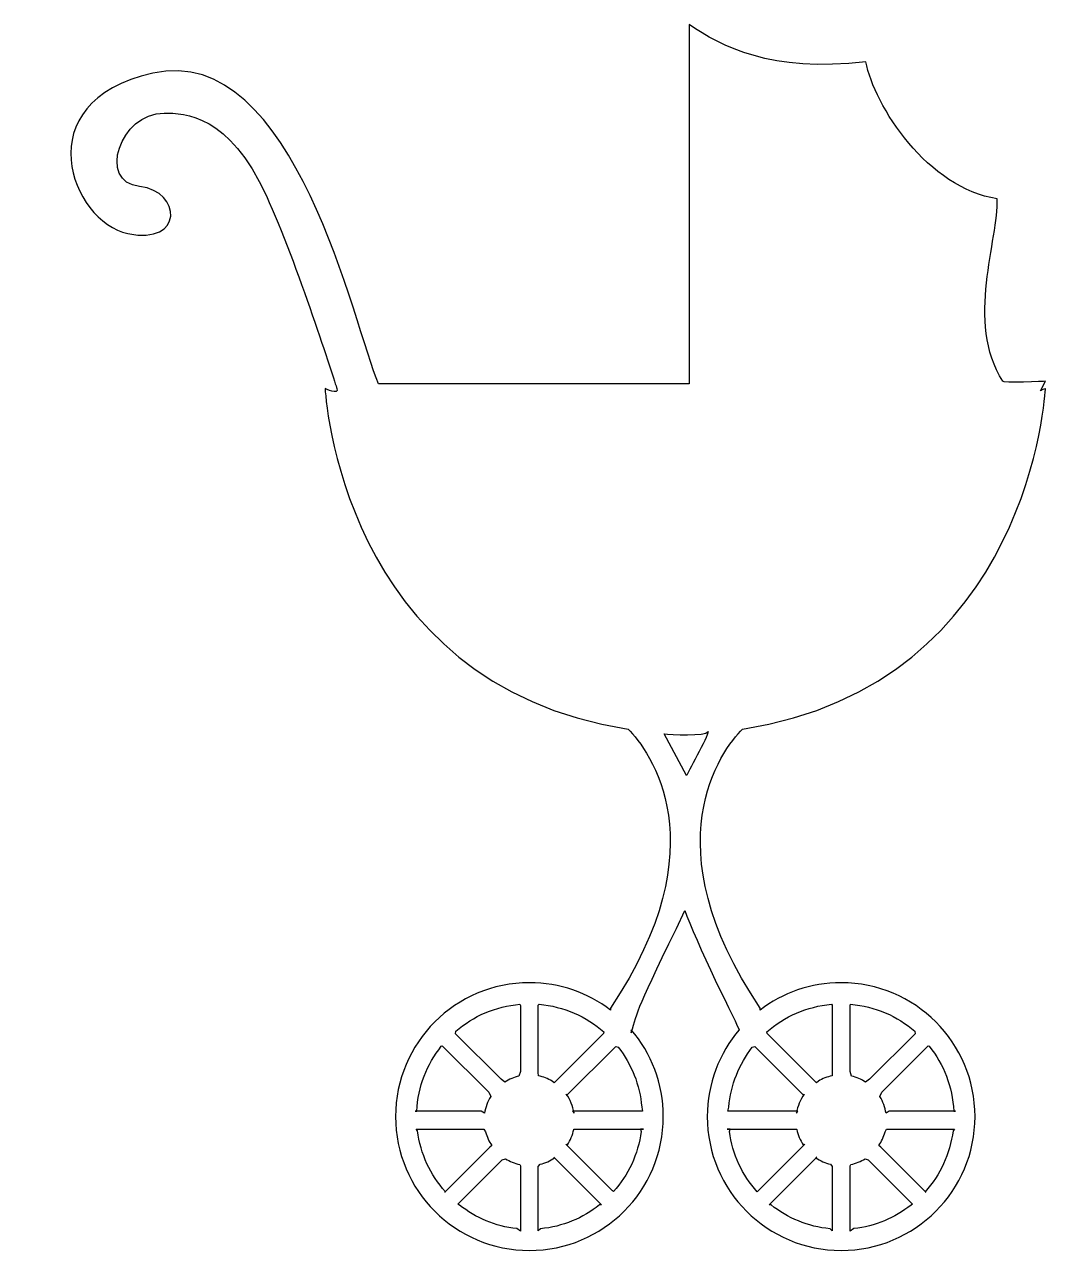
# Model space of a CAD drawing. Header units: centimetres. Extents: x -7.5 to 6.8, y -8.6 to 8.6.
import ezdxf

# ---------------------------------------------------------------- set-up
doc = ezdxf.new("R2010")
doc.units = ezdxf.units.CM
doc.header["$MEASUREMENT"] = 0
doc.layers.add('Camada 1', color=7, linetype='Continuous')

msp = doc.modelspace()

# ---------------------------------------------------------------- linework, layer by layer
at = {"layer": 'Camada 1'}
for points, knots in [([(1.02636, -5.50509), (1.30647, -5.83325), (1.4756, -6.25905), (1.4756, -6.72434), (1.4756, -6.72434), (1.4756, -7.76196), (0.63436, -8.6032), (-0.40329, -8.6032), (-0.40329, -8.6032), (-1.44096, -8.6032), (-2.28215, -7.76196), (-2.28215, -6.72434), (-2.28215, -6.72434), (-2.28215, -5.68672), (-1.44096, -4.84548), (-0.40329, -4.84548), (-0.40329, -4.84548), (0.02433, -4.84548), (0.41861, -4.98833), (0.73439, -5.22891), (0.73439, -5.22891), (0.73439, -5.22891), (0.73397, -5.20118), (0.73397, -5.20118), (0.73397, -5.20118), (2.27848, -2.9056), (1.27475, -1.57903), (0.98112, -1.28548), (0.98112, -1.28548), (-3.07317, -0.65916), (-3.27097, 3.49403), (-3.27097, 3.49403), (-3.27097, 3.49403), (-3.27097, 3.49403), (-3.07319, 3.39518), (-3.10616, 3.49403), (-3.10616, 3.49403), (-3.1391, 3.5929), (-3.66152, 5.25102), (-4.09507, 6.19699), (-4.09507, 6.19699), (-4.62141, 7.3453), (-5.23662, 7.36001), (-5.53028, 7.36001), (-5.53028, 7.36001), (-6.15353, 7.36001), (-6.46836, 6.39473), (-5.87503, 6.32882), (-5.87503, 6.32882), (-5.2817, 6.26291), (-5.24876, 5.50475), (-6.03984, 5.66956), (-6.03984, 5.66956), (-6.83092, 5.83437), (-7.48984, 7.51281), (-5.69043, 7.92066), (-5.69043, 7.92066), (-3.68823, 8.37445), (-2.86066, 4.34333), (-2.5208, 3.55996), (-2.5208, 3.55996), (-2.5208, 3.55996), (1.83807, 3.55996), (1.83807, 3.55996), (1.83807, 3.55996), (1.83807, 3.55996), (1.83807, 8.6032), (1.83807, 8.6032), (1.83807, 8.6032), (2.29172, 8.29438), (2.98581, 7.92063), (4.32063, 8.08078), (4.32063, 8.08078), (4.42742, 7.46676), (5.20159, 6.29214), (6.16266, 6.15866), (6.16266, 6.15866), (6.18936, 5.59803), (5.70882, 4.42342), (6.24275, 3.59583), (6.24275, 3.59583), (6.21603, 3.56913), (6.83997, 3.59583), (6.83997, 3.59583), (6.83997, 3.59583), (6.83997, 3.59583), (6.76811, 3.46401), (6.76811, 3.46401), (6.76811, 3.46401), (6.80576, 3.4769), (6.83997, 3.49399), (6.83997, 3.49399), (6.83997, 3.49399), (6.83997, 3.49399), (6.64211, -0.6592), (2.58785, -1.28552), (2.58785, -1.28552), (2.29419, -1.57908), (1.29049, -2.90564), (2.835, -5.20122), (2.835, -5.20122), (2.835, -5.20122), (2.83458, -5.22895), (2.83458, -5.22895), (2.83458, -5.22895), (3.15036, -4.98836), (3.54464, -4.84552), (3.97229, -4.84552), (3.97229, -4.84552), (5.00991, -4.84552), (5.85104, -5.68676), (5.85104, -6.72438), (5.85104, -6.72438), (5.85104, -7.762), (5.0099, -8.60324), (3.97229, -8.60324), (3.97229, -8.60324), (2.93459, -8.60324), (2.09332, -7.762), (2.09332, -6.72438), (2.09332, -6.72438), (2.09332, -6.25908), (2.26249, -5.83329), (2.54256, -5.50513), (2.54256, -5.50513), (2.54256, -5.50513), (1.89872, -4.20065), (1.78006, -3.83389), (1.78006, -3.83389), (1.09056, -5.24444), (1.11704, -5.23377), (1.02518, -5.5485), (1.02518, -5.5485), (1.02518, -5.5485), (1.02636, -5.50509), (1.02636, -5.50509)], [0, 0, 0, 0, 0.02857143, 0.02857143, 0.02857143, 0.02857143, 0.05714286, 0.05714286, 0.05714286, 0.05714286, 0.08571429, 0.08571429, 0.08571429, 0.08571429, 0.11428571, 0.11428571, 0.11428571, 0.11428571, 0.14285714, 0.14285714, 0.14285714, 0.14285714, 0.17142857, 0.17142857, 0.17142857, 0.17142857, 0.2, 0.2, 0.2, 0.2, 0.22857143, 0.22857143, 0.22857143, 0.22857143, 0.25714286, 0.25714286, 0.25714286, 0.25714286, 0.28571429, 0.28571429, 0.28571429, 0.28571429, 0.31428571, 0.31428571, 0.31428571, 0.31428571, 0.34285714, 0.34285714, 0.34285714, 0.34285714, 0.37142857, 0.37142857, 0.37142857, 0.37142857, 0.4, 0.4, 0.4, 0.4, 0.42857143, 0.42857143, 0.42857143, 0.42857143, 0.45714286, 0.45714286, 0.45714286, 0.45714286, 0.48571429, 0.48571429, 0.48571429, 0.48571429, 0.51428571, 0.51428571, 0.51428571, 0.51428571, 0.54285714, 0.54285714, 0.54285714, 0.54285714, 0.57142857, 0.57142857, 0.57142857, 0.57142857, 0.6, 0.6, 0.6, 0.6, 0.62857143, 0.62857143, 0.62857143, 0.62857143, 0.65714286, 0.65714286, 0.65714286, 0.65714286, 0.68571429, 0.68571429, 0.68571429, 0.68571429, 0.71428571, 0.71428571, 0.71428571, 0.71428571, 0.74285714, 0.74285714, 0.74285714, 0.74285714, 0.77142857, 0.77142857, 0.77142857, 0.77142857, 0.8, 0.8, 0.8, 0.8, 0.82857143, 0.82857143, 0.82857143, 0.82857143, 0.85714286, 0.85714286, 0.85714286, 0.85714286, 0.88571429, 0.88571429, 0.88571429, 0.88571429, 0.91428571, 0.91428571, 0.91428571, 0.91428571, 0.94285714, 0.94285714, 0.94285714, 0.94285714, 1, 1, 1, 1]), ([(1.80169, -1.93613), (1.80169, -1.93613), (2.10369, -1.38603), (2.10369, -1.3214), (2.10369, -1.3214), (2.08213, -1.38604), (1.56444, -1.36445), (1.48896, -1.35373), (1.48896, -1.35373), (1.48896, -1.35373), (1.80169, -1.93613), (1.80169, -1.93613)], [0, 0, 0, 0, 0.25, 0.25, 0.25, 0.25, 0.5, 0.5, 0.5, 0.5, 1, 1, 1, 1]), ([(-0.74632, -6.23944), (-0.68687, -6.20147), (-0.6207, -6.173), (-0.55, -6.15641), (-0.55, -6.15641), (-0.55, -6.15641), (-0.52904, -6.09238), (-0.52904, -6.09238), (-0.52904, -6.09238), (-0.52904, -6.09238), (-0.52905, -5.16492), (-0.52905, -5.16492), (-0.52905, -5.16492), (-0.52905, -5.16492), (-0.5363, -5.14772), (-0.5363, -5.14772), (-0.5363, -5.14772), (-0.87939, -5.1763), (-1.19136, -5.31428), (-1.43718, -5.52668), (-1.43718, -5.52668), (-1.43718, -5.52668), (-1.43975, -5.56295), (-1.43975, -5.56295), (-1.43975, -5.56295), (-1.43975, -5.56295), (-0.80197, -6.20073), (-0.80197, -6.20073), (-0.80197, -6.20073), (-0.80197, -6.20073), (-0.74632, -6.23944), (-0.74632, -6.23944)], [0, 0, 0, 0, 0.11111111, 0.11111111, 0.11111111, 0.11111111, 0.22222222, 0.22222222, 0.22222222, 0.22222222, 0.33333333, 0.33333333, 0.33333333, 0.33333333, 0.44444444, 0.44444444, 0.44444444, 0.44444444, 0.55555556, 0.55555556, 0.55555556, 0.55555556, 0.66666667, 0.66666667, 0.66666667, 0.66666667, 0.77777778, 0.77777778, 0.77777778, 0.77777778, 1, 1, 1, 1]), ([(0.64208, -5.53676), (0.39525, -5.31933), (0.08021, -5.17764), (-0.2669, -5.14801), (-0.2669, -5.14801), (-0.2669, -5.14801), (-0.2791, -5.15886), (-0.2791, -5.15886), (-0.2791, -5.15886), (-0.2791, -5.15886), (-0.2791, -6.10469), (-0.2791, -6.10469), (-0.2791, -6.10469), (-0.2791, -6.10469), (-0.2759, -6.15247), (-0.2759, -6.15247), (-0.2759, -6.15247), (-0.20719, -6.16655), (-0.14242, -6.19165), (-0.08381, -6.22597), (-0.08381, -6.22597), (-0.08381, -6.22597), (-0.05796, -6.25235), (-0.05796, -6.25235), (-0.05796, -6.25235), (-0.05796, -6.25235), (0.63739, -5.55689), (0.63739, -5.55689), (0.63739, -5.55689), (0.63739, -5.55689), (0.64208, -5.53676), (0.64208, -5.53676)], [0, 0, 0, 0, 0.11111111, 0.11111111, 0.11111111, 0.11111111, 0.22222222, 0.22222222, 0.22222222, 0.22222222, 0.33333333, 0.33333333, 0.33333333, 0.33333333, 0.44444444, 0.44444444, 0.44444444, 0.44444444, 0.55555556, 0.55555556, 0.55555556, 0.55555556, 0.66666667, 0.66666667, 0.66666667, 0.66666667, 0.77777778, 0.77777778, 0.77777778, 0.77777778, 1, 1, 1, 1]), ([(2.9316, -5.5569), (2.9316, -5.5569), (3.62693, -6.25236), (3.62693, -6.25236), (3.62693, -6.25236), (3.62693, -6.25236), (3.65281, -6.22598), (3.65281, -6.22598), (3.65281, -6.22598), (3.71144, -6.19166), (3.77619, -6.16655), (3.84492, -6.15248), (3.84492, -6.15248), (3.84492, -6.15248), (3.84804, -6.1047), (3.84804, -6.1047), (3.84804, -6.1047), (3.84804, -6.1047), (3.84804, -5.15887), (3.84804, -5.15887), (3.84804, -5.15887), (3.84804, -5.15887), (3.83595, -5.14802), (3.83595, -5.14802), (3.83595, -5.14802), (3.48879, -5.17765), (3.17375, -5.31936), (2.92692, -5.53677), (2.92692, -5.53677), (2.92692, -5.53677), (2.9316, -5.5569), (2.9316, -5.5569)], [0, 0, 0, 0, 0.11111111, 0.11111111, 0.11111111, 0.11111111, 0.22222222, 0.22222222, 0.22222222, 0.22222222, 0.33333333, 0.33333333, 0.33333333, 0.33333333, 0.44444444, 0.44444444, 0.44444444, 0.44444444, 0.55555556, 0.55555556, 0.55555556, 0.55555556, 0.66666667, 0.66666667, 0.66666667, 0.66666667, 0.77777778, 0.77777778, 0.77777778, 0.77777778, 1, 1, 1, 1]), ([(4.3709, -6.20074), (4.3709, -6.20074), (5.00868, -5.56296), (5.00868, -5.56296), (5.00868, -5.56296), (5.00868, -5.56296), (5.00617, -5.52669), (5.00617, -5.52669), (5.00617, -5.52669), (4.76027, -5.31428), (4.44838, -5.1763), (4.10526, -5.14773), (4.10526, -5.14773), (4.10526, -5.14773), (4.09809, -5.16493), (4.09809, -5.16493), (4.09809, -5.16493), (4.09809, -5.16493), (4.09809, -6.09243), (4.09809, -6.09243), (4.09809, -6.09243), (4.09809, -6.09243), (4.11894, -6.15646), (4.11894, -6.15646), (4.11894, -6.15646), (4.18966, -6.17305), (4.25586, -6.20152), (4.31531, -6.23949), (4.31531, -6.23949), (4.31531, -6.23949), (4.3709, -6.20074), (4.3709, -6.20074)], [0, 0, 0, 0, 0.11111111, 0.11111111, 0.11111111, 0.11111111, 0.22222222, 0.22222222, 0.22222222, 0.22222222, 0.33333333, 0.33333333, 0.33333333, 0.33333333, 0.44444444, 0.44444444, 0.44444444, 0.44444444, 0.55555556, 0.55555556, 0.55555556, 0.55555556, 0.66666667, 0.66666667, 0.66666667, 0.66666667, 0.77777778, 0.77777778, 0.77777778, 0.77777778, 1, 1, 1, 1]), ([(-1.63977, -5.73713), (-1.84114, -5.98904), (-1.96711, -6.30379), (-1.9836, -6.64727), (-1.9836, -6.64727), (-1.9836, -6.64727), (-2.00588, -6.65029), (-2.00588, -6.65029), (-2.00588, -6.65029), (-2.00588, -6.65029), (-1.07838, -6.65029), (-1.07838, -6.65029), (-1.07838, -6.65029), (-1.07838, -6.65029), (-1.03255, -6.67836), (-1.03255, -6.67836), (-1.03255, -6.67836), (-1.01961, -6.59369), (-0.98995, -6.51456), (-0.94704, -6.44434), (-0.94704, -6.44434), (-0.94704, -6.44434), (-0.9731, -6.38304), (-0.9731, -6.38304), (-0.9731, -6.38304), (-0.9731, -6.38304), (-1.62575, -5.73045), (-1.62575, -5.73045), (-1.62575, -5.73045), (-1.62575, -5.73045), (-1.63977, -5.73713), (-1.63977, -5.73713)], [0, 0, 0, 0, 0.11111111, 0.11111111, 0.11111111, 0.11111111, 0.22222222, 0.22222222, 0.22222222, 0.22222222, 0.33333333, 0.33333333, 0.33333333, 0.33333333, 0.44444444, 0.44444444, 0.44444444, 0.44444444, 0.55555556, 0.55555556, 0.55555556, 0.55555556, 0.66666667, 0.66666667, 0.66666667, 0.66666667, 0.77777778, 0.77777778, 0.77777778, 0.77777778, 1, 1, 1, 1]), ([(0.20292, -6.65029), (0.20292, -6.65029), (1.18527, -6.65029), (1.18527, -6.65029), (1.18527, -6.65029), (1.18527, -6.65029), (1.17339, -6.59179), (1.17339, -6.59179), (1.17339, -6.59179), (1.14712, -6.27635), (1.02842, -5.98716), (0.84449, -5.75147), (0.84449, -5.75147), (0.84449, -5.75147), (0.80819, -5.7397), (0.80819, -5.7397), (0.80819, -5.7397), (0.80819, -5.7397), (0.11847, -6.42963), (0.11847, -6.42963), (0.11847, -6.42963), (0.11847, -6.42963), (0.11453, -6.40743), (0.11453, -6.40743), (0.11453, -6.40743), (0.1698, -6.48532), (0.20806, -6.57626), (0.22383, -6.67471), (0.22383, -6.67471), (0.22383, -6.67471), (0.20292, -6.65029), (0.20292, -6.65029)], [0, 0, 0, 0, 0.11111111, 0.11111111, 0.11111111, 0.11111111, 0.22222222, 0.22222222, 0.22222222, 0.22222222, 0.33333333, 0.33333333, 0.33333333, 0.33333333, 0.44444444, 0.44444444, 0.44444444, 0.44444444, 0.55555556, 0.55555556, 0.55555556, 0.55555556, 0.66666667, 0.66666667, 0.66666667, 0.66666667, 0.77777778, 0.77777778, 0.77777778, 0.77777778, 1, 1, 1, 1]), ([(3.34517, -6.67471), (3.36094, -6.57626), (3.3992, -6.48535), (3.45447, -6.40743), (3.45447, -6.40743), (3.45447, -6.40743), (3.45053, -6.42963), (3.45053, -6.42963), (3.45053, -6.42963), (3.45053, -6.42963), (2.76081, -5.7397), (2.76081, -5.7397), (2.76081, -5.7397), (2.76081, -5.7397), (2.72451, -5.75147), (2.72451, -5.75147), (2.72451, -5.75147), (2.54057, -5.98716), (2.42188, -6.27635), (2.39561, -6.59179), (2.39561, -6.59179), (2.39561, -6.59179), (2.38373, -6.65029), (2.38373, -6.65029), (2.38373, -6.65029), (2.38373, -6.65029), (3.36604, -6.65029), (3.36604, -6.65029), (3.36604, -6.65029), (3.36604, -6.65029), (3.34517, -6.67471), (3.34517, -6.67471)], [0, 0, 0, 0, 0.11111111, 0.11111111, 0.11111111, 0.11111111, 0.22222222, 0.22222222, 0.22222222, 0.22222222, 0.33333333, 0.33333333, 0.33333333, 0.33333333, 0.44444444, 0.44444444, 0.44444444, 0.44444444, 0.55555556, 0.55555556, 0.55555556, 0.55555556, 0.66666667, 0.66666667, 0.66666667, 0.66666667, 0.77777778, 0.77777778, 0.77777778, 0.77777778, 1, 1, 1, 1]), ([(5.19471, -5.73044), (5.19471, -5.73044), (4.54212, -6.38303), (4.54212, -6.38303), (4.54212, -6.38303), (4.54212, -6.38303), (4.51606, -6.44433), (4.51606, -6.44433), (4.51606, -6.44433), (4.55892, -6.51452), (4.58864, -6.59369), (4.60157, -6.67835), (4.60157, -6.67835), (4.60157, -6.67835), (4.64732, -6.65028), (4.64732, -6.65028), (4.64732, -6.65028), (4.64732, -6.65028), (5.57481, -6.65029), (5.57481, -6.65029), (5.57481, -6.65029), (5.57481, -6.65029), (5.55261, -6.64727), (5.55261, -6.64727), (5.55261, -6.64727), (5.53613, -6.30379), (5.41013, -5.98904), (5.20868, -5.73713), (5.20868, -5.73713), (5.20868, -5.73713), (5.19471, -5.73044), (5.19471, -5.73044)], [0, 0, 0, 0, 0.11111111, 0.11111111, 0.11111111, 0.11111111, 0.22222222, 0.22222222, 0.22222222, 0.22222222, 0.33333333, 0.33333333, 0.33333333, 0.33333333, 0.44444444, 0.44444444, 0.44444444, 0.44444444, 0.55555556, 0.55555556, 0.55555556, 0.55555556, 0.66666667, 0.66666667, 0.66666667, 0.66666667, 0.77777778, 0.77777778, 0.77777778, 0.77777778, 1, 1, 1, 1]), ([(-0.93127, -7.13064), (-0.97053, -7.07256), (-1.00041, -7.00771), (-1.01882, -6.93816), (-1.01882, -6.93816), (-1.01882, -6.93816), (-1.04176, -6.9003), (-1.04176, -6.9003), (-1.04176, -6.9003), (-1.04176, -6.9003), (-1.9936, -6.90029), (-1.9936, -6.90029), (-1.9936, -6.90029), (-1.9936, -6.90029), (-1.9732, -6.92196), (-1.9732, -6.92196), (-1.9732, -6.92196), (-1.93248, -7.24888), (-1.79196, -7.54495), (-1.58307, -7.77855), (-1.58307, -7.77855), (-1.58307, -7.77855), (-1.59193, -7.78625), (-1.59193, -7.78625), (-1.59193, -7.78625), (-1.59193, -7.78625), (-0.95831, -7.15265), (-0.95831, -7.15265), (-0.95831, -7.15265), (-0.95831, -7.15265), (-0.93127, -7.13064), (-0.93127, -7.13064)], [0, 0, 0, 0, 0.11111111, 0.11111111, 0.11111111, 0.11111111, 0.22222222, 0.22222222, 0.22222222, 0.22222222, 0.33333333, 0.33333333, 0.33333333, 0.33333333, 0.44444444, 0.44444444, 0.44444444, 0.44444444, 0.55555556, 0.55555556, 0.55555556, 0.55555556, 0.66666667, 0.66666667, 0.66666667, 0.66666667, 0.77777778, 0.77777778, 0.77777778, 0.77777778, 1, 1, 1, 1]), ([(1.15484, -6.90027), (1.15484, -6.90027), (0.22131, -6.90027), (0.22131, -6.90027), (0.22131, -6.90027), (0.22131, -6.90027), (0.2188, -6.90339), (0.2188, -6.90339), (0.2188, -6.90339), (0.20263, -6.98242), (0.17189, -7.05605), (0.12932, -7.12143), (0.12932, -7.12143), (0.12932, -7.12143), (0.10659, -7.10923), (0.10659, -7.10923), (0.10659, -7.10923), (0.10659, -7.10923), (0.76286, -7.76537), (0.76286, -7.76537), (0.76286, -7.76537), (0.76286, -7.76537), (0.77712, -7.77778), (0.77712, -7.77778), (0.77712, -7.77778), (0.98342, -7.5469), (1.12282, -7.25512), (1.16526, -6.93278), (1.16526, -6.93278), (1.16526, -6.93278), (1.15484, -6.90027), (1.15484, -6.90027)], [0, 0, 0, 0, 0.11111111, 0.11111111, 0.11111111, 0.11111111, 0.22222222, 0.22222222, 0.22222222, 0.22222222, 0.33333333, 0.33333333, 0.33333333, 0.33333333, 0.44444444, 0.44444444, 0.44444444, 0.44444444, 0.55555556, 0.55555556, 0.55555556, 0.55555556, 0.66666667, 0.66666667, 0.66666667, 0.66666667, 0.77777778, 0.77777778, 0.77777778, 0.77777778, 1, 1, 1, 1]), ([(1.19736, -6.90027), (1.19736, -6.90027), (1.15484, -6.90027), (1.15484, -6.90027), (1.15484, -6.90027), (1.15484, -6.90027), (1.19736, -6.90027), (1.19736, -6.90027)], [0, 0, 0, 0, 0.33333333, 0.33333333, 0.33333333, 0.33333333, 1, 1, 1, 1]), ([(2.41415, -6.90027), (2.41415, -6.90027), (2.37161, -6.90027), (2.37161, -6.90027), (2.37161, -6.90027), (2.37161, -6.90027), (2.41415, -6.90027), (2.41415, -6.90027)], [0, 0, 0, 0, 0.33333333, 0.33333333, 0.33333333, 0.33333333, 1, 1, 1, 1]), ([(2.40373, -6.93281), (2.44617, -7.25515), (2.58558, -7.54693), (2.79185, -7.77781), (2.79185, -7.77781), (2.79185, -7.77781), (2.80614, -7.7654), (2.80614, -7.7654), (2.80614, -7.7654), (2.80614, -7.7654), (3.46241, -7.10926), (3.46241, -7.10926), (3.46241, -7.10926), (3.46241, -7.10926), (3.43968, -7.12146), (3.43968, -7.12146), (3.43968, -7.12146), (3.39713, -7.05605), (3.36636, -6.98245), (3.3502, -6.90342), (3.3502, -6.90342), (3.3502, -6.90342), (3.34769, -6.9003), (3.34769, -6.9003), (3.34769, -6.9003), (3.34769, -6.9003), (2.41415, -6.90029), (2.41415, -6.90029), (2.41415, -6.90029), (2.41415, -6.90029), (2.40373, -6.93281), (2.40373, -6.93281)], [0, 0, 0, 0, 0.11111111, 0.11111111, 0.11111111, 0.11111111, 0.22222222, 0.22222222, 0.22222222, 0.22222222, 0.33333333, 0.33333333, 0.33333333, 0.33333333, 0.44444444, 0.44444444, 0.44444444, 0.44444444, 0.55555556, 0.55555556, 0.55555556, 0.55555556, 0.66666667, 0.66666667, 0.66666667, 0.66666667, 0.77777778, 0.77777778, 0.77777778, 0.77777778, 1, 1, 1, 1]), ([(4.52733, -7.15265), (4.52733, -7.15265), (5.16093, -7.78625), (5.16093, -7.78625), (5.16093, -7.78625), (5.16093, -7.78625), (5.15207, -7.77855), (5.15207, -7.77855), (5.15207, -7.77855), (5.36096, -7.54495), (5.50153, -7.24888), (5.5422, -6.92196), (5.5422, -6.92196), (5.5422, -6.92196), (5.56263, -6.90029), (5.56263, -6.90029), (5.56263, -6.90029), (5.56263, -6.90029), (4.61072, -6.90029), (4.61072, -6.90029), (4.61072, -6.90029), (4.61072, -6.90029), (4.58778, -6.93815), (4.58778, -6.93815), (4.58778, -6.93815), (4.56942, -7.00771), (4.53949, -7.07256), (4.50018, -7.13063), (4.50018, -7.13063), (4.50018, -7.13063), (4.52733, -7.15265), (4.52733, -7.15265)], [0, 0, 0, 0, 0.11111111, 0.11111111, 0.11111111, 0.11111111, 0.22222222, 0.22222222, 0.22222222, 0.22222222, 0.33333333, 0.33333333, 0.33333333, 0.33333333, 0.44444444, 0.44444444, 0.44444444, 0.44444444, 0.55555556, 0.55555556, 0.55555556, 0.55555556, 0.66666667, 0.66666667, 0.66666667, 0.66666667, 0.77777778, 0.77777778, 0.77777778, 0.77777778, 1, 1, 1, 1]), ([(-0.53997, -7.39644), (-0.6113, -7.38088), (-0.67814, -7.35337), (-0.7383, -7.31614), (-0.7383, -7.31614), (-0.7383, -7.31614), (-0.78428, -7.33241), (-0.78428, -7.33241), (-0.78428, -7.33241), (-0.78428, -7.33241), (-1.40621, -7.95423), (-1.40621, -7.95423), (-1.40621, -7.95423), (-1.40621, -7.95423), (-1.38396, -7.9659), (-1.38396, -7.9659), (-1.38396, -7.9659), (-1.15777, -8.14486), (-0.88146, -8.26332), (-0.57957, -8.29679), (-0.57957, -8.29679), (-0.57957, -8.29679), (-0.52903, -8.33153), (-0.52903, -8.33153), (-0.52903, -8.33153), (-0.52903, -8.33153), (-0.52903, -7.41647), (-0.52903, -7.41647), (-0.52903, -7.41647), (-0.52903, -7.41647), (-0.53997, -7.39644), (-0.53997, -7.39644)], [0, 0, 0, 0, 0.11111111, 0.11111111, 0.11111111, 0.11111111, 0.22222222, 0.22222222, 0.22222222, 0.22222222, 0.33333333, 0.33333333, 0.33333333, 0.33333333, 0.44444444, 0.44444444, 0.44444444, 0.44444444, 0.55555556, 0.55555556, 0.55555556, 0.55555556, 0.66666667, 0.66666667, 0.66666667, 0.66666667, 0.77777778, 0.77777778, 0.77777778, 0.77777778, 1, 1, 1, 1]), ([(-0.04944, -7.30302), (-0.11074, -7.34432), (-0.17956, -7.37517), (-0.25362, -7.39311), (-0.25362, -7.39311), (-0.25362, -7.39311), (-0.27913, -7.42251), (-0.27913, -7.42251), (-0.27913, -7.42251), (-0.27913, -7.42251), (-0.27913, -8.32548), (-0.27913, -8.32548), (-0.27913, -8.32548), (-0.27913, -8.32548), (-0.24783, -8.29889), (-0.24783, -8.29889), (-0.24783, -8.29889), (0.06329, -8.26857), (0.34799, -8.1481), (0.57979, -7.96406), (0.57979, -7.96406), (0.57979, -7.96406), (0.60733, -7.9635), (0.60733, -7.9635), (0.60733, -7.9635), (0.60733, -7.9635), (-0.06058, -7.29561), (-0.06058, -7.29561), (-0.06058, -7.29561), (-0.06058, -7.29561), (-0.04944, -7.30302), (-0.04944, -7.30302)], [0, 0, 0, 0, 0.11111111, 0.11111111, 0.11111111, 0.11111111, 0.22222222, 0.22222222, 0.22222222, 0.22222222, 0.33333333, 0.33333333, 0.33333333, 0.33333333, 0.44444444, 0.44444444, 0.44444444, 0.44444444, 0.55555556, 0.55555556, 0.55555556, 0.55555556, 0.66666667, 0.66666667, 0.66666667, 0.66666667, 0.77777778, 0.77777778, 0.77777778, 0.77777778, 1, 1, 1, 1]), ([(3.62954, -7.29561), (3.62954, -7.29561), (2.96163, -7.96352), (2.96163, -7.96352), (2.96163, -7.96352), (2.96163, -7.96352), (2.98915, -7.96408), (2.98915, -7.96408), (2.98915, -7.96408), (3.22098, -8.14812), (3.50567, -8.26859), (3.81674, -8.29891), (3.81674, -8.29891), (3.81674, -8.29891), (3.84804, -8.3255), (3.84804, -8.3255), (3.84804, -8.3255), (3.84804, -8.3255), (3.84804, -7.42253), (3.84804, -7.42253), (3.84804, -7.42253), (3.84804, -7.42253), (3.82259, -7.39313), (3.82259, -7.39313), (3.82259, -7.39313), (3.74853, -7.37516), (3.67974, -7.34431), (3.61838, -7.30304), (3.61838, -7.30304), (3.61838, -7.30304), (3.62954, -7.29561), (3.62954, -7.29561)], [0, 0, 0, 0, 0.11111111, 0.11111111, 0.11111111, 0.11111111, 0.22222222, 0.22222222, 0.22222222, 0.22222222, 0.33333333, 0.33333333, 0.33333333, 0.33333333, 0.44444444, 0.44444444, 0.44444444, 0.44444444, 0.55555556, 0.55555556, 0.55555556, 0.55555556, 0.66666667, 0.66666667, 0.66666667, 0.66666667, 0.77777778, 0.77777778, 0.77777778, 0.77777778, 1, 1, 1, 1]), ([(4.09809, -7.41647), (4.09809, -7.41647), (4.09809, -8.33153), (4.09809, -8.33153), (4.09809, -8.33153), (4.09809, -8.33153), (4.14855, -8.29679), (4.14855, -8.29679), (4.14855, -8.29679), (4.45044, -8.26332), (4.72672, -8.14487), (4.95299, -7.9659), (4.95299, -7.9659), (4.95299, -7.9659), (4.97519, -7.95423), (4.97519, -7.95423), (4.97519, -7.95423), (4.97519, -7.95423), (4.35326, -7.33241), (4.35326, -7.33241), (4.35326, -7.33241), (4.35326, -7.33241), (4.30728, -7.31614), (4.30728, -7.31614), (4.30728, -7.31614), (4.24711, -7.35337), (4.18025, -7.38088), (4.10895, -7.39644), (4.10895, -7.39644), (4.10895, -7.39644), (4.09809, -7.41647), (4.09809, -7.41647)], [0, 0, 0, 0, 0.11111111, 0.11111111, 0.11111111, 0.11111111, 0.22222222, 0.22222222, 0.22222222, 0.22222222, 0.33333333, 0.33333333, 0.33333333, 0.33333333, 0.44444444, 0.44444444, 0.44444444, 0.44444444, 0.55555556, 0.55555556, 0.55555556, 0.55555556, 0.66666667, 0.66666667, 0.66666667, 0.66666667, 0.77777778, 0.77777778, 0.77777778, 0.77777778, 1, 1, 1, 1])]:
    msp.add_open_spline(points, degree=3, knots=knots, dxfattribs=at)

doc.saveas('drawing.dxf')
